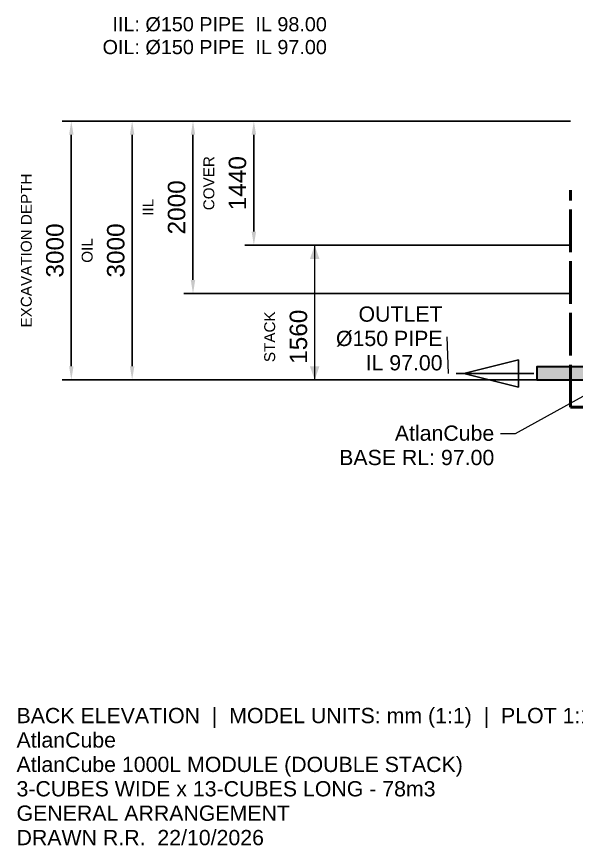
# Model space of a CAD drawing. Header units: millimetres. Extents: x -6738 to 17974, y -5396 to 4356.
# Drawn here: x -6738 to -247, y -5396 to 4212 of the extents above; entities that cross this region are included whole.
import ezdxf
from ezdxf.enums import TextEntityAlignment as Align

# ---------------------------------------------------------------- set-up
doc = ezdxf.new("R2010")
doc.units = ezdxf.units.MM
doc.linetypes.add('DASH_494_106', pattern=[599.722222, 493.888889, -105.833333])
for name, color, linetype in [('ANNOTATIONS', 7, 'Continuous'), ('DIMENSIONS', 7, 'Continuous'), ('FLOW_OUTLET', 5, 'Continuous'), ('GEOFAB', 5, 'Continuous'), ('LEADERS', 7, 'Continuous'), ('PIPES', 7, 'Continuous'), ('TITLE', 7, 'Continuous')]:
    doc.layers.add(name, color=color, linetype=linetype)
doc.styles.add('ARIAL', font='arial.ttf')
doc.dimstyles.get("Standard").update_dxf_attribs({"dimtxt": 2.5, "dimasz": 2.5, "dimexe": 1.25, "dimexo": 0.625, "dimtad": 1, "dimcen": 2.5, "dimazin": 3, "dimtfac": 1, "dimtmove": 0, "dimatfit": 3})

msp = doc.modelspace()

# ---------------------------------------------------------------- linework, layer by layer
at = {"layer": 'ANNOTATIONS', "lineweight": 18}
msp.add_line((-1728.6, 75), (-1746.2, 498.3), dxfattribs=at)
at = {"layer": 'DIMENSIONS', "lineweight": 18}
for p, q in [((-317.5, 1560), (-3387.4, 1560)), ((-3281.6, 0), (-3281.6, 1560)), ((-317.5, 0), (-3387.4, 0))]:
    msp.add_line(p, q, dxfattribs=at)
at = {"layer": 'DIMENSIONS'}
for points in [[(-3281.6, 1560), (-3337.1, 1401.2), (-3226, 1401.2)], [(-3281.6, 0), (-3226, 158.7), (-3337.1, 158.7)]]:
    msp.add_solid(points, dxfattribs=at)
at = {"layer": 'FLOW_OUTLET', "color": 5, "lineweight": 30}
for p, q in [((-917.2, 233.7), (-1552.2, 75)), ((-917.2, -83.7), (-917.2, 233.7)), ((-740.8, 75), (-1640.4, 75)), ((-917.2, -83.7), (-1552.2, 75))]:
    msp.add_line(p, q, dxfattribs=at)
at = {"layer": 'GEOFAB', "color": 5, "linetype": 'DASH_494_106', "lineweight": 50}
for q in [(-317.5, 2201.1), (15267.5, -317.5)]:
    msp.add_line((-317.5, -317.5), q, dxfattribs=at)
at = {"layer": 'LEADERS', "lineweight": 18}
for p, q in [((-952.5, -620.9), (105.8, -35.3)), ((-1128.9, -620.9), (-952.5, -620.9))]:
    msp.add_line(p, q, dxfattribs=at)
at = {"layer": 'PIPES', "lineweight": 35}
msp.add_lwpolyline([(-705.6, 0), (0, 0), (0, 150), (-705.6, 150)], close=True, dxfattribs=at)
at = {"layer": 'PIPES', "true_color": 0xbfbfbf}
msp.add_solid([(-705.6, 0), (0, 0), (-705.6, 150), (0, 150)], dxfattribs=at)

# ---------------------------------------------------------------- texts
at = {"layer": 'ANNOTATIONS', "style": 'ARIAL'}
for s, height, p in [('IIL: Ø150 PIPE  IL 98.00', 164.183, (-3140.5, 4040.7)), ('OIL: Ø150 PIPE  IL 97.00', 164.183, (-3140.5, 3776.1)), ('OUTLET', 176.81, (-1799.2, 674.7)), ('Ø150 PIPE', 176.81, (-1799.2, 392.5)), ('IL 97.00', 176.81, (-1799.2, 110.3)), ('AtlanCube', 176.81, (-1199.4, -705.6)), ('BASE RL: 97.00', 176.812, (-1199.4, -987.8))]:
    msp.add_text(s, height=height, dxfattribs=at).set_placement(p, align=Align.RIGHT)
at = {"layer": 'DIMENSIONS', "style": 'ARIAL'}
for s, height, p in [('COVER', 126.29, (-4445.7, 2280)), ('EXCAVATION DEPTH', 126.294, (-6562.4, 1500)), ('IIL', 126.29, (-5151.3, 2000)), ('OIL', 126.29, (-5856.9, 1500)), ('STACK', 126.29, (-3740.2, 500)), ('1560', 202.07, (-3369.8, 500))]:
    msp.add_text(s, height=height, rotation=90, dxfattribs=at).set_placement(p, align=Align.CENTER)
at = {"layer": 'TITLE', "style": 'ARIAL'}
for s, height, p in [('BACK ELEVATION  |  MODEL UNITS: mm (1:1)  |  PLOT 1:100 ON A3', 176.812, (-6738.8, -3979.3)), ('AtlanCube', 176.81, (-6738.8, -4262.2)), ('AtlanCube 1000L MODULE (DOUBLE STACK)', 176.812, (-6738.8, -4545.1)), ('3-CUBES WIDE x 13-CUBES LONG - 78m3', 176.812, (-6738.8, -4828)), ('GENERAL ARRANGEMENT', 176.812, (-6738.8, -5110.9)), ('DRAWN R.R.  22/10/2026', 176.812, (-6738.8, -5393.8))]:
    msp.add_text(s, height=height, dxfattribs=at).set_placement(p)

# ---------------------------------------------------------------- dimensions: what is measured, and where the dimension line sits
at = {"layer": 'DIMENSIONS'}
for base, p1 in [((-6103.8, 0), (-317.5, 0)), ((-5398.2, 0), (-317.5, 0)), ((-4692.7, 1000), (-317.5, 1000)), ((-3987.1, 1560), (-317.5, 1560))]:
    msp.add_linear_dim(base=base, p1=p1, p2=(-317.5, 3000), angle=90, dimstyle='Standard', override={"dimtxt": 202.071111, "dimasz": 158.75, "dimexe": 105.833333, "dimexo": 0, "dimgap": 88.194444, "dimtad": 1, "dimtih": 0, "dimtoh": 0, "dimdec": 0, "dimtxsty": 'ARIAL', "dimclrd": 7, "dimclre": 7, "dimclrt": 7}, dxfattribs=at).render()

doc.saveas('drawing.dxf')
